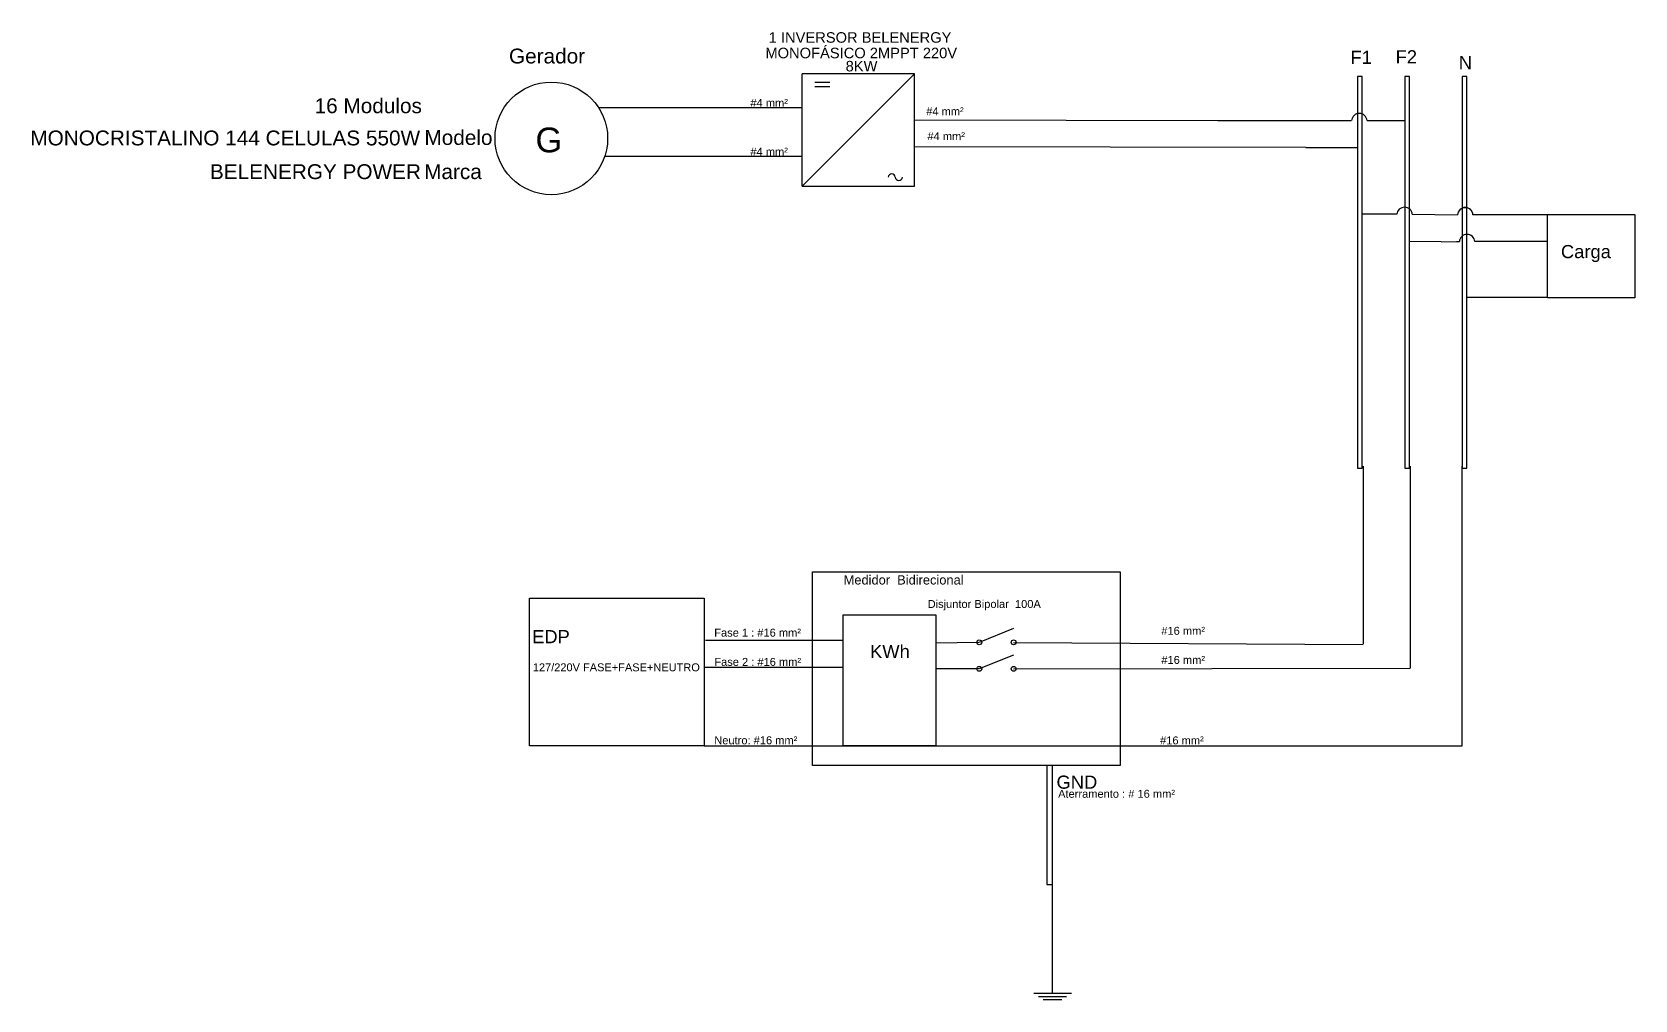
# Model space of a CAD drawing. Header units: millimetres. Extents: x 3245 to 31967, y 1653 to 19000.
import ezdxf

# ---------------------------------------------------------------- set-up
doc = ezdxf.new("R2010")
doc.units = ezdxf.units.MM
doc.styles.add('arial', font='arial.ttf')
doc.styles.get("Standard").update_dxf_attribs({"font": 'arial.ttf'})

msp = doc.modelspace()

# ---------------------------------------------------------------- linework, layer by layer
for p, q in [((19055, 18249), (17043, 18249)), ((19055, 18249), (17043, 16241)), ((17043, 16239), (17043, 18249)), ((17271, 18105), (17540, 18105)), ((19055, 16239), (19055, 18249)), ((26998, 18206), (26998, 11186)), ((27082, 18206), (26998, 18206)), ((27082, 11186), (27082, 18206)), ((27841, 18206), (27841, 12305)), ((27925, 18206), (27841, 18206)), ((27841, 18206), (27841, 11186)), ((27925, 18206), (27841, 18206)), ((27925, 12305), (27925, 18206)), ((27925, 11186), (27925, 18206)), ((28871, 18205), (28871, 12304)), ((28956, 18205), (28871, 18205)), ((28871, 18205), (28871, 11185)), ((28956, 18205), (28871, 18205)), ((28956, 12304), (28956, 18205)), ((28956, 11185), (28956, 18205)), ((17271, 18023), (17540, 18023)), ((17043, 17644), (13396, 17644)), ((24490, 17411), (19055, 17421)), ((26885, 17411), (24490, 17411)), ((27168, 17415), (27841, 17415)), ((17043, 16769), (13505, 16769)), ((26069, 16933), (19055, 16944)), ((26069, 16933), (26997, 16933)), ((17043, 16239), (19055, 16239)), ((27698, 15734), (27082, 15734)), ((27978, 15734), (28788, 15725)), ((29065, 15728), (30333, 15728)), ((30333, 15728), (30402, 15728)), ((28493, 15240), (27923, 15244)), ((28493, 15240), (28771, 15244)), ((28771, 15244), (28821, 15246)), ((29098, 15250), (30057, 15250)), ((30057, 15250), (30402, 15250)), ((28956, 14249), (30402, 14249)), ((27096, 11219), (27096, 8038)), ((27939, 11219), (27939, 7601)), ((28869, 6206), (28873, 11218)), ((26998, 11186), (27082, 11186)), ((27841, 11186), (27925, 11186)), ((28871, 11185), (28956, 11185)), ((15296, 8098), (15291, 8098)), ((17777, 8094), (15311, 8098)), ((20210, 8058), (19432, 8048)), ((20834, 8308), (20218, 8062)), ((20834, 8062), (27096, 8025)), ((20834, 7834), (20218, 7587)), ((15296, 7610), (15291, 7610)), ((17777, 7609), (15296, 7610)), ((20212, 7587), (19437, 7588)), ((20834, 7587), (27939, 7601)), ((15291, 6206), (28869, 6206))]:
    msp.add_line(p, q)
at = {"color": 3}
for p, q in [((21430, 5855), (21430, 3723)), ((21531, 3723), (21531, 5855)), ((21430, 3722), (21531, 3722)), ((21531, 1780), (21531, 3723)), ((21868, 1771), (21194, 1771)), ((21784, 1712), (21278, 1712)), ((21700, 1653), (21363, 1653))]:
    msp.add_line(p, q, dxfattribs=at)
for points in [[(30402, 15728), (31967, 15728), (31967, 14236), (30402, 14236)], [(17229, 9325), (22743, 9325), (22743, 5853), (17229, 5853)], [(12159, 8852), (15291, 8852), (15291, 6206), (12159, 6206)], [(17777, 8555), (19437, 8555), (19437, 6209), (17777, 6209)]]:
    msp.add_lwpolyline(points, close=True)
for centre, radius in [((12550, 17094), 1009), ((20218, 8062), 44), ((20834, 8062), 44), ((20218, 7587), 44), ((20834, 7587), 44)]:
    msp.add_circle(centre, radius)
for centre, radius, start, end in [((27029, 17403), 139, 4.8424, 175.1498), ((18650, 16393), 63.4, 3.9499, 176.0501), ((18777, 16402), 63.4, 183.9499, 356.0501), ((27839, 15722), 139, 4.8257, 175.1743), ((28927, 15717), 139, 4.8263, 175.1497), ((28926, 15713), 139, 4.8263, 175.1497), ((28960, 15234), 139, 4.8263, 175.1497)]:
    msp.add_arc(centre, radius, start, end)

# ---------------------------------------------------------------- texts
for s, height, p in [('1 INVERSOR BELENERGY', 188.29, (16445, 18809)), (' MONOFÁSICO 2MPPT 220V', 188.29, (16313, 18531)), ('F2', 235.4, (27679, 18439)), ('8KW', 188.3, (17824, 18295)), ('F1', 235.4, (26870, 18430)), ('N', 235, (28811, 18335)), ('#4 mm²', 142, (16117, 17660)), ('#4 mm²', 142, (19267, 17508)), ('G', 444, (12265, 16844)), ('#4 mm²', 142, (19289, 17063)), ('#4 mm²', 142, (16117, 16785)), ('Carga', 235.4, (30641, 14948)), ('Medidor  Bidirecional', 164.76, (17788, 9099)), ('Disjuntor Bipolar  100A', 141.98, (19293, 8679)), ('#16 mm²', 142, (23480, 8198)), ('EDP', 235.4, (12205, 8047)), ('Fase 1 : #16 mm²', 141.98, (15469, 8165)), ('Fase 2 : #16 mm²', 141.98, (15471, 7641)), ('KWh', 235.4, (18261, 7781)), ('#16 mm²', 142, (23481, 7676)), ('127/220V FASE+FASE+NEUTRO', 141.22, (12218, 7544)), ('Neutro: #16 mm²', 141.98, (15470, 6236)), ('#16 mm²', 142, (23458, 6234)), ('GND', 235.4, (21602, 5439)), ('Aterramento : # 16 mm²', 141.98, (21631, 5277))]:
    msp.add_text(s, height=height).set_placement(p)
at = {"style": 'arial'}
for s, p in [('Gerador ', (11791, 18437)), ('Modelo', (10276, 16977)), ('Marca', (10271, 16365))]:
    msp.add_text(s, height=266.2, dxfattribs=at).set_placement(p)
at = {"color": 2, "style": 'arial'}
for s, height, p in [('16 Modulos', 266.2, (8308, 17546)), ('MONOCRISTALINO 144 CELULAS 550W', 266.22, (3214, 16969)), ('BELENERGY POWER', 266.22, (6432, 16365))]:
    msp.add_text(s, height=height, dxfattribs=at).set_placement(p)

doc.saveas('drawing.dxf')
